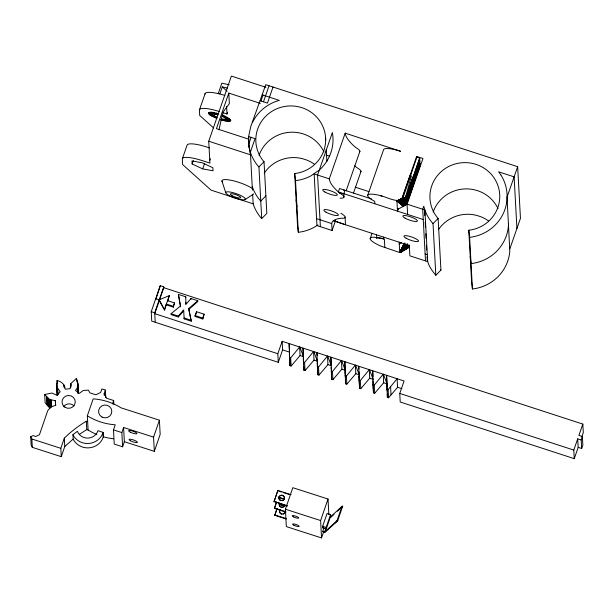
<?xml version="1.0" encoding="UTF-8"?>
<svg xmlns="http://www.w3.org/2000/svg" width="614" height="614" viewBox="0 0 614 614"><rect width="100%" height="100%" fill="white"/><g stroke="black" fill="none" stroke-linecap="round" stroke-linejoin="round"><path stroke-width="0.92" d="M508.461 223.442L508.438 225.752A42.297 41.077 -3.1 0 1 471.053 263.606L470.217 256.498M252.423 190.148L250.358 152.195L249.1 147.191L248.563 136.907L250.673 126.814L265.762 84.671L517.656 166.693L507.041 197.186L509.812 251.134A42.297 41.077 -3.1 0 1 472.427 288.987L471.598 281.88L468.789 230.235A34.929 33.923 -3.1 0 0 498.184 186.357A34.929 33.923 -3.1 0 0 448.389 166.67A34.929 33.923 -3.1 0 0 437.659 217.932L438.127 218.438L440.929 270.099L435.817 275.272C431.504 270.037 426.937 263.79 427.052 256.706M185.773 297.652L185.727 296.777L178.413 294.398L180.485 305.979L171.068 313.754L171.114 314.629L178.321 316.977L178.275 316.103L183.655 309.909L184.146 318.873L191.269 321.191L188.736 308.543L197.754 300.691L191.008 298.496L185.704 304.644L185.881 302.572M44.692 394.472L49.834 399.691L50.279 408.041L45.137 402.822L44.692 394.472L51.998 393.052L57.033 395.347L60.18 391.709L56.979 387.288L57.094 380.534C61.277 381.34 65.153 384.571 65.222 389.153L70.088 388.731L71.047 383.405L76.435 378.385C78.093 382.246 78.922 387.096 75.499 390.381L79.229 393.428L83.335 390.443L88.431 390.136L89.89 392.868L95.868 394.794L100.673 392.453L101.878 388.954L105.37 390.074L105.761 397.496M57.447 389.637L57.432 395.639L56.979 387.288M317.983 224.947L313.462 227.671A42.297 41.077 -3.1 0 1 298.327 232.299L297.498 225.192L294.689 173.547A34.929 33.923 -3.1 0 0 324.085 129.669A34.929 33.923 -3.1 0 0 274.289 109.983A34.929 33.923 -3.1 0 0 263.559 161.244L264.028 161.743L266.829 213.411L261.717 218.584L258.924 166.916L257.826 165.757A42.297 41.077 -3.1 0 1 250.358 152.195L255.071 138.649L248.616 136.554L248.639 144.697L250.497 154.828L208.722 141.22L231.394 76.067L265.908 87.303M219.014 129.823L221.823 116.744L223.742 111.226L229.367 103.605L228.799 93.098L260.313 103.359M376.72 238.301L376.528 234.824M423.261 219.536L374.855 203.771L374.717 201.277L374.118 200.993A18.259 4.045 19.2 0 1 368.07 194.784A18.259 4.045 19.2 0 1 380.557 195.659C389.099 197.792 398.931 204.408 406.299 197.317L413.36 176.832M413.744 183.832L406.683 204.316L403.244 206.442L402.469 205.276L402.991 204.8L402.454 203.426L406.491 200.816L413.552 180.332M384.824 247.588L384.372 239.092L374.095 237.204A18.328 4.06 19.2 0 0 380.941 246.137L399.722 252.531L406.207 244.464L407.435 243.958M411.418 175.865L405.539 197.294L406.299 197.317L396.928 200.862L397.488 211.147L398.371 208.607M407.627 214.447L407.074 204.155L422.969 158.481L416.63 156.493L402.055 198.383L396.928 200.862L402.37 201.968L405.731 200.793L406.959 196.334M397.396 209.466L403.244 206.442L396.928 200.862L403.697 198.046L396.928 200.862L402.561 205.475L405.923 204.301L408.126 196.257M408.732 245.423L408.241 247.212L399.722 252.531L399.161 242.192L333.364 220.787L332.995 221.086A77.709 17.215 19.2 0 0 331.721 223.588L332.097 230.503L316.947 225.568L314.145 173.923L329.288 178.858A116.414 25.788 19.2 0 0 338.214 191.791L339.772 193.157L343.825 193.702L374.855 203.771M406.345 195.122L405.57 197.877L396.928 200.862L402.469 205.276M416.63 156.493L416.975 156.877L402.807 198.368L396.928 200.862L402.385 203.702L403.007 201.899L406.368 200.985L411.864 184.085M409.208 245.278L408.602 247.081L399.722 252.531L403.974 243.689M406.23 196.764L412.531 177.93M411.441 183.256L406.038 199.397L402.277 201.776L396.928 200.862L406.153 197.109L419.654 158.136L416.975 156.877M413.13 182.274L406.222 202.896L402.991 204.8L396.928 200.862L406.291 197.14M412.009 187.615L406.314 204.662L403.191 205.368L403.244 206.442M406.176 197.478L396.928 200.862L403.935 202.405L402.999 201.868L403.59 200.095M410.183 175.021L402.055 198.383M403.344 198.391L402.738 200.156L402.193 200.202M402.991 204.8L403.536 201.891M49.834 399.691L55.321 400.604L55.736 405.324L50.878 406.89L47.692 410.774L39.457 434.704L35.781 436.493L33.026 435.602L30.7 436.738L31.145 445.089L32.304 447.345L61.27 456.67L60.824 448.32L64.324 438.15L68.192 434.505A120.267 116.798 -3.1 0 1 84.978 422.025L86.321 421.25L87.656 421.68L88.101 430.03A59.742 58.015 -3.1 0 0 96.835 434.512M61.27 456.67L64.769 446.508L64.324 438.15M87.656 421.68L87.341 415.808L93.174 398.862A59.742 58.015 -3.1 0 1 121.058 407.842L159.41 420.191L160.17 434.405L154.337 451.351L124.366 441.704L123.598 427.482L153.577 437.137L154.337 451.351M104.265 395.431L104.165 393.574L105.37 390.074M112.446 404.02L113.651 400.52L106.56 398.233L104.165 393.574M124.366 441.704L122.616 446.785L114.242 444.091L113.483 429.877L115.232 424.788A59.742 58.015 -3.1 0 1 87.341 415.808M122.616 446.785L121.848 432.571L123.598 427.482M153.577 437.137L159.41 420.191M287.329 506.128L274.059 501.446L277.85 490.432L291.097 494.7M274.082 501.861L277.85 490.432M285.917 512.153L274.435 508.453L276.453 502.114M274.435 508.453L276.477 502.521M286.285 519.022L274.803 515.33L276.822 508.983M274.803 515.33L277.137 508.546M284.604 505.606L284.574 505.698A2.755 2.679 -3.1 0 1 284.313 506.197M323.701 531.655L321.544 537.933L286.331 526.597L285.403 509.213L292.809 487.693L328.022 499.029L328.851 514.578M419.354 159.686L419.753 159.893L406.253 198.859L402.738 200.156L403.797 200.678L396.928 200.862L402.454 203.426M404.488 198.084L403.751 199.811L406.391 199.059L402.738 200.156L406.391 199.059L413.452 178.59M419.439 161.421L419.846 161.635L406.345 200.609L403.889 201.546L406.491 200.816L402.999 201.868L405.762 201.377M406.368 200.985L419.869 162.058A2.149 0.476 19.2 0 0 419.846 161.635M419.546 163.186L419.938 163.393L406.445 202.367L402.385 203.702M403.989 204.178L402.93 203.656L406.583 202.566L413.644 182.089M419.631 164.92L420.03 165.135L406.537 204.109L404.073 205.045L406.683 204.316L403.191 205.368L404.127 205.905M409.469 245.247L408.855 247.02L399.722 252.531L404.181 243.643M409.492 245.623L408.272 247.795M321.544 537.933L320.615 520.549L328.022 499.029M322.642 526.336L327.07 513.457L330.578 514.586L330.662 516.113L326.226 528.992L322.726 527.863L322.642 526.336L326.141 527.464L326.226 528.992M322.726 527.863L323.317 526.152M340.202 508.707L342.765 505.944L337.662 520.779L324.99 532.415L322.657 531.663L323.87 527.956M322.657 531.663L324.514 532.115L325.742 528.554M326.141 527.464L330.578 514.586M335.305 522.944L337.869 520.181M324.514 532.115L337.063 520.595L341.967 506.358L342.558 506.55L341.376 507.624M199.558 109.584L205.145 93.52M370.142 238.685L372.015 233.312M182.389 158.642L187.101 145.104A21.306 4.72 19.2 0 1 206.941 147.068L209.504 147.897M192.151 163.976L191.982 160.945L202.351 162.825L212.874 167.745L213.043 170.776L202.674 168.888L192.151 163.976L193.326 160.592M218.193 93.704L221.854 83.166L229.16 84.793M219.82 93.973L222.276 86.912L227.502 88.071M72.943 434.681L73.703 436.155A16.424 15.949 -3.1 0 0 101.916 435.272L103.144 432.409L97.956 430.66A10.883 10.568 -3.1 0 1 77.379 431.304L72.943 434.681L73.181 439.056L73.933 440.53A16.424 15.949 -3.1 0 0 102.147 439.655L103.382 436.784L103.144 432.409M578.188 447.36L581.673 448.489L581.182 439.985L577.697 438.849L578.188 447.36L574.259 458.658L400.221 402.009L399.76 393.428L404.089 380.987L282.148 341.3L282.609 349.88L278.28 362.314L151.735 321.13L151.228 311.674L160.262 285.687L163.746 286.822L163.792 287.697L159.579 299.824M228.799 93.098L216.435 128.656L248.754 139.178M202.674 168.888L204.447 163.815M155.219 322.258L154.705 312.802L163.746 286.822M160.262 285.687L155.795 299.555L155.749 298.68L159.226 299.816L159.272 300.691L154.759 313.677L277.82 353.733L278.28 362.314M209.773 160.484L210.402 158.681M222.721 112.623L226.996 114.012L227.617 112.232M164.583 309.157L169.295 295.618L159.226 299.816L164.629 310.032L159.272 300.691M164.629 310.032L166.371 304.022L173.332 306.294L173.378 307.169L166.417 304.897M173.332 306.294L174.514 302.909L167.545 300.637L167.599 301.512L169.295 295.618M173.378 307.169L174.514 302.909M260.981 101.003L263.038 95.093M251.095 137.359L248.739 144.137L248.885 146.761M263.467 101.809L269.055 85.745M273.023 87.042L267.435 103.098L260.167 100.734M195.091 315.611L196.449 311.705L204.109 314.199L202.797 318.981L195.137 316.486L195.091 315.611L202.75 318.106L202.797 318.981M195.137 316.486L196.219 313.363M202.75 318.106L204.109 314.199M329.288 178.858L345.198 133.154L400.612 151.282L396.429 150.046A18.259 4.045 19.2 0 0 383.62 149.586L367.755 195.198M277.82 353.733L282.148 341.3M344.001 196.979L343.825 193.702L344.999 190.317L371.593 198.951M332.097 230.503L335.528 220.641M346.119 190.9L359.911 151.274M353.48 193.026L361.009 171.406M413.23 177.078L419.677 158.55A2.149 0.476 19.2 0 0 419.654 158.136M413.322 178.82L419.776 160.3A2.065 0.46 19.2 0 0 419.753 159.893M406.069 200.509L409.999 189.219M419.938 163.393A2.065 0.46 19.2 0 1 419.961 163.8L406.46 202.72L402.93 203.656L405.877 203.111M413.606 184.077L420.053 165.557A2.149 0.476 19.2 0 0 420.03 165.135M399.844 242.223L399.254 243.919L401.502 242.829M509.843 248.831L520.457 218.338L517.656 166.693M574.259 458.658L573.798 450.077L577.697 438.849M163.792 287.697L582.832 424.09L578.902 435.387L582.387 436.523L582.855 445.104L581.673 448.489M581.788 437.022L583.3 432.67L582.832 424.09M581.182 439.985L582.387 436.523M409.607 245.308L408.878 247.396L399.722 252.531L404.519 243.113M405.9 197.163L413.207 176.655M406.007 198.921L413.306 178.421M405.731 200.793L413.391 180.155M404.672 201.584L403.943 203.311L406.199 202.42L413.491 181.921M405.923 204.301L413.583 183.663M410.344 184.261L412.907 178.213M409.07 191.215L410.167 188.621M410.904 186.894L413.099 181.713M405.063 243.067L399.722 252.531L405.317 247.718L406.998 244.502M404.964 249.844L399.722 252.531L406.207 244.464L404.695 244.886L399.722 252.531L406.445 248.823L399.722 252.531L405.125 244.211M216.849 118.533L209.996 115.018L208.422 113.129L208.76 112.523L211.584 112.208L218.714 113.743M217.087 117.711L213.012 115.57L211.93 114.273L212.904 113.644L217.509 114.258L216.55 113.106M222.337 114.995L229.191 118.51L230.764 120.398L230.427 121.004L227.602 121.319L222.629 120.421L221.677 119.269L226.282 119.883L227.249 119.254L226.175 117.957L222.091 115.816M178.321 316.977L183.701 310.784L183.548 311.62L183.502 310.738M405.317 244.779L399.722 252.531L405.57 249.353M408.164 245.462L405.317 247.718L408.893 245.316L404.703 246.613M406.207 244.464L399.722 252.531L409.001 247.235M291.113 366.059L290.675 357.916L299.624 346.987L300.085 355.567L291.113 366.059L289.877 365.66L289.11 343.564L289.524 351.193M305.043 370.595L304.598 362.452L313.554 351.523L314.015 360.103L305.043 370.595L303.807 370.196L303.04 348.1L303.623 361.976M318.973 375.131L318.528 366.988L327.477 356.051L327.945 364.632L318.973 375.131L317.737 374.724L316.962 352.628L317.123 355.491M332.895 379.667L332.458 371.524L341.407 360.587L341.875 369.167L332.895 379.667L331.667 379.26L330.892 357.164L331.253 363.841M346.826 384.195L346.388 376.052L355.337 365.123L355.805 373.703L346.826 384.195L345.59 383.796L344.822 361.7L345.367 373.811M360.756 388.731L360.318 380.588L369.267 369.651L369.728 378.232L360.756 388.731L359.52 388.332L358.753 366.228L358.906 369.091M374.686 393.267L374.241 385.124L383.197 374.187L383.658 382.768L374.686 393.267L373.45 392.86L372.683 370.764L372.99 376.482M388.578 397.788L388.14 389.644L397.12 378.723L397.588 387.304L388.578 397.788L387.38 397.396L386.605 375.3L387.135 386.528M405.248 246.575L399.722 252.531L408.993 247.058L404.887 248.386L399.722 252.531L406.261 246.229M258.924 166.916L264.028 161.743M435.817 275.272L433.024 223.603L438.127 218.438M64.769 446.508L73.181 439.056M330.117 517.241L341.967 506.358M330.578 517.548L334.016 514.394M337.454 511.232L339.511 509.344M333.364 220.787L333.609 220.564A77.709 17.215 19.2 0 1 341.138 218.262A14.759 3.27 19.2 0 0 340.87 213.288M191.269 321.191L188.782 309.418L197.8 301.566L197.754 300.691M407.535 244.525L405.378 245.853L407.381 244.249M407.435 244.479L405.378 245.853L407.658 244.149M408.786 245.638L405.317 247.718L408.517 245.331M405.509 248.279L399.722 252.531L406.399 247.964M405.378 245.853L407.351 244.456M405.317 247.718L408.763 245.278M245.109 199.588A10.392 2.302 19.2 0 0 232.898 192.635A10.392 2.302 19.2 0 0 228.707 195.336A10.392 2.302 19.2 0 0 245.109 199.588L253.62 193.947M79.582 434.213L86.766 429.6L88.101 430.03M406.307 247.089L408.901 245.477M406.253 245.316L407.473 244.633M405.931 197.662L396.928 200.862L403.06 202.942M406.384 198.898L403.751 199.811L406.391 199.059M406.575 202.397L403.943 203.311L406.583 202.566L406.199 202.42M402.93 203.656L406.583 202.566M403.743 198.905L396.928 200.862L402.799 201.3M406.276 199.22L402.738 200.156L405.685 199.611M406.552 204.485L403.191 205.368L405.954 204.876M402.868 199.443L396.928 200.862L402.262 199.926M406.092 200.663L406.483 200.648M406.284 204.163L406.668 204.147M402.999 201.868L406.123 201.162M214.14 117.381L215.852 117.182M223.335 116.345L225.046 116.146M211.799 116.176L214.248 116.361M224.931 117.167L227.387 117.351M419.577 163.754L419.961 163.8M419.278 158.504L419.677 158.55M419.661 165.504L420.053 165.557M343.548 190.125L344.999 190.317L339.55 188.521L338.36 191.906L343.825 193.702M209.996 115.018L213.012 115.57M226.175 117.957L229.191 118.51M380.749 195.789L382.038 196.104M208.837 113.981L212.221 114.856M226.965 118.671L230.342 119.546M403.935 202.405L402.277 201.776M220.464 119.784L222.629 120.421M103.382 436.784L103.827 436.922A59.742 58.015 -3.1 0 0 113.529 438.787M113.483 429.877L121.848 432.571M278.756 491.131L281.404 491.983M283.169 492.551L289.355 494.539M278.203 497.025L284.382 499.013M279.992 498.008L284.405 499.428M337.063 520.595L337.662 520.779M274.059 501.446L287.306 505.713M279.454 504.186L284.75 505.89M279.477 504.593L284.773 506.304M285.403 509.213L320.615 520.549M274.412 508.039L285.894 511.738M274.78 514.916L286.262 518.615M30.7 436.738L31.859 438.995L60.824 448.32M407.074 204.155L424.873 209.95L427.689 261.618L409.868 255.831L409.308 245.493L399.161 242.192M262.232 94.832L279.339 100.404L275.648 101.533A42.297 41.077 -3.1 0 0 252.692 122.032M208.422 113.129L211.93 114.273M227.249 119.254L230.764 120.398M326.026 155.027L329.626 156.202M316.578 218.653L331.721 223.588M425.126 253.989L427.313 254.703M261.717 218.584L260.628 217.394A42.297 41.077 -3.1 0 1 253.16 203.84L211.078 190.148L182.627 164.544L182.343 159.295A21.306 4.72 19.2 0 1 202.229 160.607L209.911 163.109L208.722 141.22M282.609 349.88L289.57 352.144M300.085 355.567L303.5 356.68L299.855 347.063M314.015 360.103L317.43 361.209L317.737 374.724M327.945 364.632L331.36 365.744L327.707 356.128M341.875 369.167L345.291 370.28L341.637 360.664M355.805 373.703L359.213 374.809L359.52 388.332M369.728 378.232L373.143 379.345L369.49 369.728M383.658 382.768L387.073 383.88L383.42 374.264M397.588 387.304L401.94 388.716M171.068 313.754L178.275 316.103M191.223 320.316L184.1 317.998L184.146 318.873M151.228 311.674L154.705 312.802M289.44 357.517L290.675 357.916M303.37 362.053L304.598 362.452M317.292 366.581L318.528 366.988M331.222 371.117L332.458 371.524M345.152 375.653L346.388 376.052M359.083 380.189L360.318 380.588M373.005 384.717L374.241 385.124M386.935 389.253L388.14 389.644M399.76 393.428L573.798 450.077M355.276 187.178L368.907 191.637M333.609 220.564L345.505 224.755L345.099 217.11M208.76 112.523L212.168 113.859M227.019 119.669L230.427 121.004M209.842 112.208L212.904 113.644M226.282 119.883L229.344 121.319M211.584 112.208L214.102 113.636M225.085 119.891L227.602 121.319M252.331 188.521L250.581 187.408A17.806 3.945 19.2 0 0 230.189 180.102A17.806 3.945 19.2 0 0 222.59 182.32M213.872 112.515L215.667 113.851M223.511 119.676L225.307 121.012M222.276 86.912L227.142 91.286M213.611 127.965L199.703 115.455L199.427 110.198A22.073 4.889 19.2 0 1 219.305 111.51M433.024 223.603C428.541 218.714 425.272 212.644 423.775 206.174L422.701 209.244L425.502 260.904M440.461 269.577L440.929 270.099M265.409 195.375L265.877 195.897L260.773 201.07L259.684 199.88A42.289 41.069 -3.1 0 1 252.216 186.326M500.817 174.852L498.583 171.797L514.118 176.847L516.919 228.492M355.567 365.192L359.213 374.809L359.06 371.954M313.777 351.592L317.43 361.209L317.331 359.305M221.953 181.03L225.729 192.65M77.686 389.376L78.354 393.298L77.848 383.596M427.244 260.09L427.689 261.618M383.727 238.915L383.497 237.081L383.589 238.8A7.353 1.642 19.2 0 0 378.692 237.718L378.101 237.695A7.353 1.642 19.2 0 0 376.766 238.086M468.789 230.235L469.626 237.342L472.427 288.987M294.689 173.547L295.526 180.654L298.327 232.299M296.117 199.811L296.953 206.91M424.558 210.802L424.819 215.583M425.187 222.276L425.441 227.057M425.809 233.75L426.07 238.531M426.431 245.232L426.692 250.013M390.581 386.674L391.026 394.817M386.851 385.454L387.142 390.88M372.921 380.918L373.45 392.86M358.99 376.39L359.428 384.533M345.06 371.854L345.352 377.28M325.62 138.035L325.719 139.908M326.226 149.286L326.894 161.474M331.13 367.318L331.23 369.129M331.33 370.94L331.667 379.26M320.378 226.689L317.568 175.044L332.374 132.524A42.297 41.077 -3.1 0 1 319.311 170.055L310.661 176.026A42.297 41.077 -3.1 0 1 295.526 180.654M317.208 362.79L317.645 370.933M303.278 358.254L303.623 364.586M289.347 353.718L289.493 356.435M289.593 358.246L289.877 365.66M252.646 194.346L253.16 203.84M226.581 106.429L226.996 114.012M196.449 311.705L196.495 312.58M191.008 298.496L191.061 299.371M188.736 308.543L188.782 309.418M183.11 310.684L183.156 311.559M182.427 311.613L182.473 312.488M180.485 305.979L180.531 306.854L178.413 294.398M113.651 400.52L113.851 404.235M103.029 432.755L103.259 437.137M86.321 421.25L86.766 429.6M77.725 382.806L78.208 393.374M77.671 384.732L78.085 392.814M77.648 386.597L78.001 393.098M77.241 381.018L77.341 382.875M76.435 378.385L76.589 381.171M70.825 383.819L70.925 385.676M70.671 384.164L70.817 386.943M70.572 384.441L70.717 387.227M70.51 384.648L70.633 387.549M64.086 385.201L64.24 387.979M63.633 384.433L63.733 386.29M57.578 388.639L57.87 394.203M57.094 380.534L57.248 383.32M57.501 388.532L57.8 394.104M57.394 388.347L57.747 394.848M57.125 387.733L57.662 395.508M56.703 383.742L56.803 385.6M56.856 386.759L57.302 395.109M56.665 384.625L57.194 394.487M55.321 400.604L55.567 405.24M51.284 400.228L51.63 406.737M51.115 400.205L51.461 406.706M50.901 400.151L51.246 406.645M50.617 400.052L51.008 407.481M50.264 399.906L50.655 407.328M49.358 399.399L49.803 407.757M48.828 399.039L49.273 407.389M48.26 398.586L48.706 406.936M47.669 398.033L48.115 406.384M47.055 397.381L47.501 405.731M46.441 396.621L46.887 404.971M31.859 438.995L32.304 447.345M185.727 296.777L185.927 303.446M387.288 393.597L387.38 397.396M345.505 379.997L345.59 383.796M303.715 366.397L303.807 370.196M373.243 383.765L373.358 389.061M331.476 371.048L331.575 375.461M289.708 358.33L289.793 361.861M360.579 172.158A14.759 3.27 19.2 0 0 356.78 167.591A79.927 17.706 19.2 0 1 354.815 165.765M339.772 193.157A14.759 3.27 19.2 0 1 340.049 198.13M345.198 133.154A116.414 25.788 19.2 0 0 355.683 147.46A14.759 3.27 19.2 0 1 359.489 152.026M469.626 237.342A42.297 41.077 -3.1 0 0 507.01 199.496L507.072 194.339A42.297 41.077 -3.1 0 0 500.817 174.844M264.281 173.064A34.929 33.923 -3.1 0 1 302.641 158.719L306.793 160.07A34.929 33.923 -3.1 0 1 314.414 164.237M259.077 155.342A34.929 33.923 -3.1 0 1 290.391 132.24A34.929 33.923 -3.1 0 1 323.946 151.95M438.872 229.045A34.929 33.923 -3.1 0 1 476.74 215.414L480.892 216.765A34.929 33.923 -3.1 0 1 488.514 220.925M433.177 212.03A34.929 33.923 -3.1 0 1 464.491 188.928A34.929 33.923 -3.1 0 1 498.046 208.637M205.007 94.134A22.073 4.889 19.2 0 1 224.893 95.446M222.475 116.437A6.232 1.381 19.2 0 1 225.453 118.863A6.232 1.381 19.2 0 1 221.201 118.694M216.711 117.09A6.232 1.381 19.2 0 1 213.726 114.665A6.232 1.381 19.2 0 1 217.985 114.833M63.572 406.714A6.616 6.424 -3.1 0 1 74.048 405.969M284.658 504.931A2.755 2.679 -3.1 0 1 281.097 506.895A2.755 2.679 -3.1 0 1 279.462 503.257M283.96 506.642A2.755 2.679 -3.1 0 1 283.668 506.888M283.346 507.095A2.755 2.679 -3.1 0 1 280.936 507.248M280.276 506.872A2.755 2.679 -3.1 0 1 279.777 503.181M280.767 500.717A2.755 2.679 -3.1 0 1 279.186 496.964A2.755 2.679 -3.1 0 1 283.254 495.997A2.755 2.679 -3.1 0 1 283.607 500.049M283.315 500.295A2.755 2.679 -3.1 0 1 282.471 500.725M285.096 511.247A2.755 2.679 -3.1 0 1 281.649 513.826A2.755 2.679 -3.1 0 1 279.915 509.958M285.057 511.101A2.755 2.679 -3.1 0 1 283 514.24M281.665 514.233A2.755 2.679 -3.1 0 1 280.959 513.956M280.498 513.619A2.755 2.679 -3.1 0 1 280.26 509.912M231.931 195.582A5.511 1.22 19.2 0 0 240.634 197.838A5.511 1.22 19.2 0 0 234.149 194.147A5.511 1.22 19.2 0 0 231.931 195.582M406.115 238.24A7.713 1.712 19.2 0 0 418.295 241.394A7.713 1.712 19.2 0 0 409.223 236.237A7.713 1.712 19.2 0 0 406.115 238.24M324.936 192.028A7.713 1.712 19.2 0 0 337.117 195.183A7.713 1.712 19.2 0 0 328.045 190.018A7.713 1.712 19.2 0 0 324.936 192.028M405.025 218.108A7.713 1.712 19.2 0 0 417.205 221.263A7.713 1.712 19.2 0 0 408.133 216.105A7.713 1.712 19.2 0 0 405.025 218.108M326.026 212.175A7.713 1.712 19.2 0 0 338.207 215.33A7.713 1.712 19.2 0 0 329.135 210.172A7.713 1.712 19.2 0 0 326.026 212.175M130.268 432.172A4.413 0.982 19 0 0 136.914 433.622A4.413 0.982 19 0 0 131.081 430.66A4.413 0.982 19 0 0 130.268 432.172M130.506 440.806A4.413 0.982 19 0 0 137.336 442.433A4.413 0.982 19 0 0 131.826 439.478A4.413 0.982 19 0 0 130.506 440.806M64.992 407.266A6.616 6.424 -3.1 0 0 75.246 402.262A6.616 6.424 -3.1 0 0 65.69 396.153A6.616 6.424 -3.1 0 0 64.992 407.266M102.062 417.106A6.616 6.424 -3.1 0 0 111.809 411.226A6.616 6.424 -3.1 0 0 101.717 405.984A6.616 6.424 -3.1 0 0 102.062 417.106M293.922 525.246A3.446 0.767 19 0 0 299.141 526.398A3.446 0.767 19 0 0 294.636 524.087A3.446 0.767 19 0 0 293.922 525.246M293.477 516.881A3.446 0.767 19 0 0 298.696 518.039A3.446 0.767 19 0 0 294.183 515.729A3.446 0.767 19 0 0 293.477 516.881M280.214 500.072A2.755 2.679 -3.1 0 0 284.374 497.777A2.755 2.679 -3.1 0 0 280.26 495.437A2.755 2.679 -3.1 0 0 280.214 500.072"/></g></svg>
